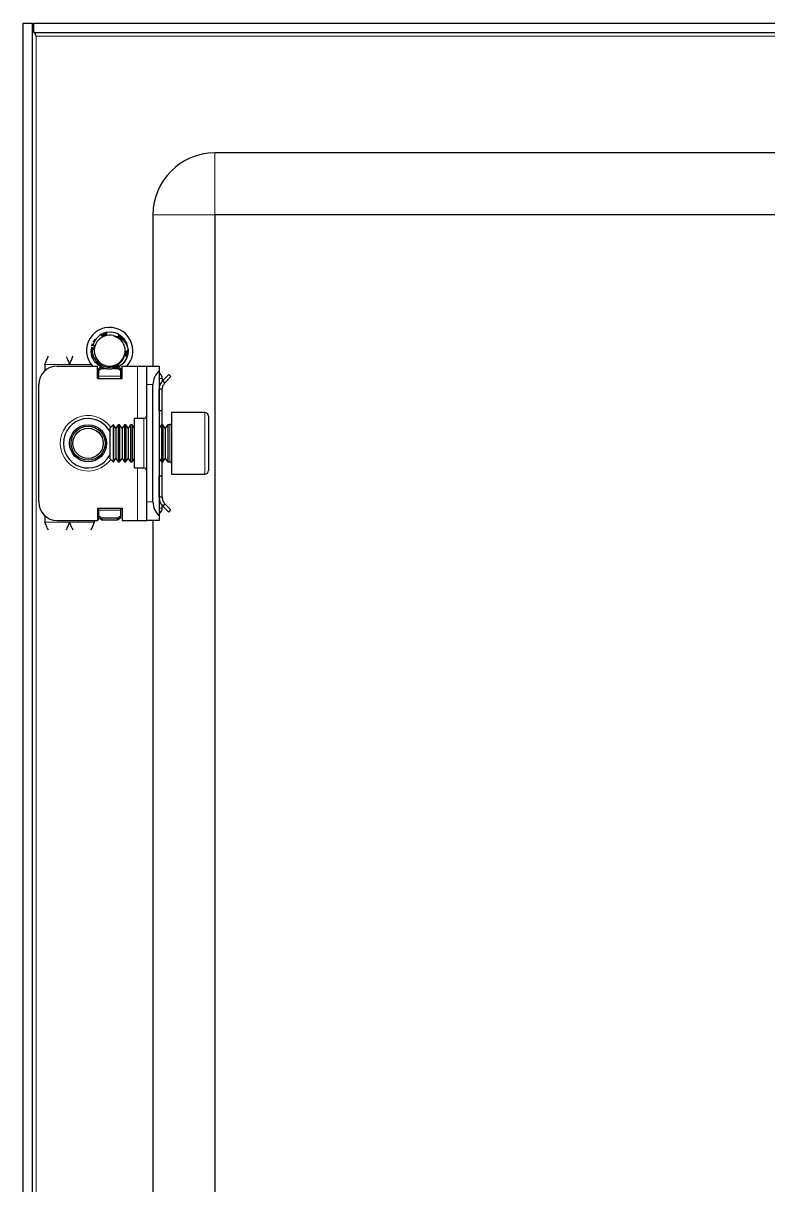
# Model space of a CAD drawing. Header units: millimetres. Extents: x 233 to 1212, y -851 to 1304.
# Drawn here: x 965.5 to 1086, y 1032.6 to 1220.6 of the extents above; entities that cross this region are included whole.
import ezdxf

# ---------------------------------------------------------------- set-up
doc = ezdxf.new("R2010")
doc.units = ezdxf.units.MM

msp = doc.modelspace()

# ---------------------------------------------------------------- linework, layer by layer
at = {"color": 7, "linetype": 'Continuous', "lineweight": 25}
for p, q in [((965.45, -740.39), (965.45, 1220.61)), ((965.45, 1220.61), (966.95, 1220.61)), ((966.95, -740.39), (966.95, 1220.61)), ((967.15, 1219.11), (967.15, 1220.61)), ((967.15, 1220.61), (1209.75, 1220.61)), ((967.15, 1219.11), (1209.75, 1219.11)), ((1180.45, 1199.61), (996.45, 1199.61)), ((986.45, 1189.61), (986.45, 1165.11)), ((996.45, 1189.61), (996.45, -709.39)), ((1180.45, 1189.61), (996.45, 1189.61)), ((977.83, 1170.14), (978.03, 1170.25)), ((978, 1170.24), (977.96, 1170.22)), ((978.01, 1170.17), (977.96, 1170.22)), ((978, 1170.24), (978.23, 1170.32)), ((978.19, 1170.33), (978.14, 1170.31)), ((978.38, 1170.42), (978.33, 1170.4)), ((978.38, 1170.42), (978.6, 1170.49)), ((978.57, 1170.48), (978.52, 1170.47)), ((978.76, 1170.53), (978.71, 1170.52)), ((979.65, 1170.61), (978.9, 1170.54)), ((981.15, 1170.09), (981.1, 1170.12)), ((981.31, 1169.97), (981.27, 1170)), ((981.47, 1169.83), (981.43, 1169.87)), ((981.61, 1169.69), (981.58, 1169.73)), ((981.61, 1169.69), (981.73, 1169.56)), ((976.45, 1167.71), (976.48, 1167.96)), ((976.47, 1167.91), (976.46, 1167.86)), ((976.49, 1168.12), (976.49, 1168.07)), ((976.53, 1168.32), (976.61, 1168.55)), ((976.59, 1168.51), (976.57, 1168.46)), ((981.72, 1169.57), (981.71, 1169.59)), ((981.74, 1168.48), (981.91, 1168.07)), ((976.45, 1167.5), (976.48, 1167.74)), ((976.45, 1167.71), (976.45, 1167.66)), ((976.45, 1167.5), (976.45, 1167.45)), ((976.47, 1167.3), (976.47, 1167.26)), ((976.49, 1167.11), (976.5, 1167.07)), ((976.53, 1166.93), (976.54, 1166.89)), ((976.58, 1166.75), (976.59, 1166.71)), ((976.64, 1166.58), (976.64, 1166.57)), ((982.22, 1166.5), (982.12, 1166.31)), ((982.23, 1166.49), (982.13, 1166.31)), ((982.29, 1166.63), (982.3, 1166.68)), ((982.34, 1166.81), (982.35, 1166.86)), ((982.44, 1167.42), (982.38, 1167.11)), ((982.39, 1167.01), (982.4, 1167.06)), ((982.42, 1167.21), (982.43, 1167.26)), ((982.44, 1167.42), (982.45, 1167.47)), ((982.45, 1167.61), (982.45, 1167.61)), ((968.95, 1165.36), (968.95, 1164.35)), ((970.95, 1165.11), (977.45, 1165.11)), ((977.22, 1165.6), (977.26, 1165.57)), ((977.36, 1165.46), (977.39, 1165.43)), ((977.45, 1163.11), (977.45, 1165.11)), ((977.65, 1164.32), (977.45, 1164.44)), ((977.67, 1165.2), (977.46, 1165.38)), ((977.51, 1165.33), (977.55, 1165.3)), ((977.65, 1163.11), (977.65, 1164.32)), ((977.67, 1165.2), (977.71, 1165.17)), ((977.7, 1164.74), (978.04, 1164.98)), ((978.2, 1164.74), (977.7, 1164.38)), ((977.7, 1164.38), (977.7, 1164.74)), ((977.7, 1163.47), (977.7, 1164.38)), ((977.84, 1165.08), (977.88, 1165.06)), ((978.02, 1164.98), (977.88, 1165.09)), ((978.02, 1164.98), (978.06, 1164.96)), ((978.2, 1164.74), (978.6, 1164.74)), ((978.37, 1164.81), (978.42, 1164.8)), ((978.55, 1164.75), (978.6, 1164.74)), ((978.73, 1164.7), (978.77, 1164.69)), ((979.9, 1164.65), (979.72, 1164.63)), ((980.05, 1164.67), (980.09, 1164.68)), ((980.29, 1164.74), (980.7, 1164.74)), ((981.2, 1164.38), (980.7, 1164.74)), ((980.79, 1165.02), (981.2, 1164.74)), ((981.2, 1164.74), (981.2, 1164.38)), ((981.45, 1164.44), (981.2, 1164.3)), ((981.2, 1164.38), (981.2, 1163.47)), ((981.45, 1163.11), (981.45, 1165.11)), ((981.45, 1165.11), (983.95, 1165.11)), ((981.69, 1165.68), (981.57, 1165.49)), ((983.95, 1165.11), (985.45, 1165.11)), ((985.45, 1165.11), (987.45, 1165.11)), ((985.45, 1162.11), (985.45, 1165.11)), ((987.45, 1165.11), (987.45, 1164.35)), ((987.45, 1164.35), (987.45, 1140.88)), ((987.45, 1164.03), (987.66, 1163.82)), ((977.45, 1163.11), (981.45, 1163.11)), ((977.7, 1163.11), (977.7, 1163.47)), ((981.2, 1163.47), (981.2, 1163.11)), ((987.95, 1163.11), (987.95, 1162.65)), ((988.04, 1162.78), (989.01, 1163.75)), ((988.39, 1162.42), (988.04, 1162.78)), ((988.39, 1162.42), (989.36, 1163.4)), ((989.01, 1163.75), (989.36, 1163.4)), ((967.95, 1143.11), (967.95, 1162.11)), ((985.45, 1143.11), (985.45, 1162.11)), ((986.45, 1143.11), (986.45, 1162.11)), ((987.95, 1161.36), (987.45, 1161.36)), ((987.45, 1157.86), (987.45, 1161.36)), ((987.95, 1157.86), (987.95, 1161.36)), ((984.95, 1156.61), (983.45, 1156.61)), ((983.45, 1148.61), (983.45, 1156.61)), ((987.95, 1157.86), (987.45, 1157.86)), ((987.95, 1155.61), (987.95, 1157.86)), ((994.85, 1157.61), (989.45, 1157.61)), ((989.45, 1157.61), (989.45, 1149.92)), ((995.45, 1157.01), (995.45, 1150.24)), ((980, 1155.61), (979.45, 1155.06)), ((979.45, 1155.06), (979.45, 1151.3)), ((980.06, 1155.61), (980, 1155.61)), ((980, 1155.61), (980, 1151)), ((980.45, 1155.06), (980.06, 1155.61)), ((980.06, 1155.61), (980.06, 1155.14)), ((980.06, 1155.14), (980.06, 1149.61)), ((980.84, 1155.61), (980.45, 1155.06)), ((980.45, 1155.06), (980.45, 1154.67)), ((980.45, 1154.67), (980.45, 1150.17)), ((981.06, 1155.61), (980.84, 1155.61)), ((980.84, 1155.61), (980.84, 1155.14)), ((980.84, 1155.14), (980.84, 1149.61)), ((981.45, 1155.06), (981.06, 1155.61)), ((981.06, 1155.61), (981.06, 1155.14)), ((981.06, 1155.14), (981.06, 1149.61)), ((981.84, 1155.61), (981.45, 1155.06)), ((981.45, 1155.06), (981.45, 1154.67)), ((981.45, 1154.67), (981.45, 1150.17)), ((982.06, 1155.61), (981.84, 1155.61)), ((981.84, 1155.61), (981.84, 1155.14)), ((981.84, 1155.14), (981.84, 1149.61)), ((982.45, 1155.06), (982.06, 1155.61)), ((982.06, 1155.61), (982.06, 1155.14)), ((982.06, 1155.14), (982.06, 1149.61)), ((982.84, 1155.61), (982.45, 1155.06)), ((982.45, 1155.06), (982.45, 1154.67)), ((982.45, 1154.67), (982.45, 1150.17)), ((983.06, 1155.61), (982.84, 1155.61)), ((982.84, 1155.61), (982.84, 1155.14)), ((982.84, 1155.14), (982.84, 1149.61)), ((983.45, 1155.06), (983.06, 1155.61)), ((983.06, 1155.61), (983.06, 1155.14)), ((983.06, 1155.14), (983.06, 1149.61)), ((987.84, 1155.61), (987.45, 1155.06)), ((988.06, 1155.61), (987.84, 1155.61)), ((987.84, 1155.61), (987.84, 1155.14)), ((987.84, 1155.14), (987.84, 1149.61)), ((988.45, 1155.06), (988.06, 1155.61)), ((988.06, 1155.61), (988.06, 1155.14)), ((988.06, 1155.14), (988.06, 1149.61)), ((988.84, 1155.61), (988.45, 1155.06)), ((988.45, 1155.06), (988.45, 1154.67)), ((988.45, 1154.67), (988.45, 1150.17)), ((989.2, 1155.61), (988.84, 1155.61)), ((988.84, 1155.61), (988.84, 1155.14)), ((988.84, 1155.14), (988.84, 1149.61)), ((979.45, 1151.3), (979.45, 1150.17)), ((980, 1151), (980, 1149.61)), ((979.45, 1150.17), (980, 1149.61)), ((980, 1149.61), (980.06, 1149.61)), ((980.06, 1149.61), (980.45, 1150.17)), ((980.45, 1150.17), (980.84, 1149.61)), ((980.84, 1149.61), (981.06, 1149.61)), ((981.06, 1149.61), (981.45, 1150.17)), ((981.45, 1150.17), (981.84, 1149.61)), ((981.84, 1149.61), (982.06, 1149.61)), ((982.06, 1149.61), (982.45, 1150.17)), ((982.45, 1150.17), (982.84, 1149.61)), ((982.84, 1149.61), (983.06, 1149.61)), ((983.06, 1149.61), (983.45, 1150.17)), ((987.45, 1150.17), (987.84, 1149.61)), ((987.84, 1149.61), (988.06, 1149.61)), ((987.95, 1147.36), (987.95, 1149.61)), ((988.06, 1149.61), (988.45, 1150.17)), ((988.45, 1150.17), (988.84, 1149.61)), ((988.84, 1149.61), (989.2, 1149.61)), ((989.45, 1149.92), (989.45, 1147.61)), ((995.45, 1150.24), (995.45, 1148.21)), ((983.45, 1148.61), (984.95, 1148.61)), ((987.45, 1147.36), (987.95, 1147.36)), ((987.45, 1143.86), (987.45, 1147.36)), ((987.95, 1143.86), (987.95, 1147.36)), ((989.45, 1147.61), (994.85, 1147.61)), ((987.95, 1143.86), (987.45, 1143.86)), ((977.45, 1142.11), (977.45, 1140.11)), ((977.45, 1142.11), (981.45, 1142.11)), ((977.65, 1140.23), (977.65, 1142.11)), ((977.7, 1141.76), (977.7, 1142.11)), ((977.7, 1140.85), (977.7, 1141.76)), ((981.2, 1142.11), (981.2, 1141.76)), ((981.2, 1141.76), (981.2, 1140.85)), ((981.45, 1142.11), (981.45, 1140.11)), ((985.45, 1140.11), (985.45, 1143.11)), ((987.95, 1142.11), (987.95, 1142.51)), ((988.39, 1142.8), (988.04, 1142.45)), ((988.04, 1142.45), (989.01, 1141.47)), ((988.39, 1142.8), (989.36, 1141.83)), ((989.01, 1141.47), (989.36, 1141.83)), ((968.95, 1140.88), (968.95, 1139.86)), ((970.95, 1140.11), (977.45, 1140.11)), ((976.95, 1140.11), (976.95, 1139.86)), ((977.45, 1140.23), (977.65, 1140.23)), ((977.7, 1140.49), (977.7, 1140.85)), ((977.7, 1140.85), (978.2, 1140.49)), ((978.2, 1140.14), (977.7, 1140.49)), ((978.2, 1140.49), (978.2, 1140.14)), ((980.7, 1140.49), (978.2, 1140.49)), ((980.7, 1140.14), (978.2, 1140.14)), ((980.7, 1140.49), (981.2, 1140.85)), ((980.7, 1140.14), (980.7, 1140.49)), ((981.2, 1140.49), (980.7, 1140.14)), ((981.2, 1140.85), (981.2, 1140.49)), ((981.45, 1140.11), (983.95, 1140.11)), ((983.95, 1140.11), (985.45, 1140.11)), ((987.45, 1140.11), (985.45, 1140.11)), ((986.45, 1140.11), (986.45, 565.11)), ((987.66, 1141.41), (987.45, 1141.2)), ((987.45, 1140.88), (987.45, 1140.11))]:
    msp.add_line(p, q, dxfattribs=at)
at = {"color": 8, "linetype": 'Continuous', "lineweight": 18}
for p, q in [((967.55, -738.29), (967.55, 1218.51)), ((967.55, 1218.51), (1209.35, 1218.51)), ((996.45, 1189.61), (996.45, 1199.61)), ((996.45, 1189.61), (986.45, 1189.61)), ((968.95, 1165.36), (972.95, 1165.36)), ((972.95, 1165.36), (976.45, 1165.36)), ((983.95, 1156.61), (983.95, 1165.11)), ((981.2, 1163.47), (977.7, 1163.47)), ((987.45, 1163.61), (987.66, 1163.82)), ((987.45, 1163.11), (987.95, 1163.11)), ((986.45, 1162.11), (985.45, 1162.11)), ((984.95, 1148.61), (984.95, 1156.61)), ((994.85, 1149.92), (994.85, 1157.61)), ((989.2, 1149.61), (989.2, 1155.61)), ((994.85, 1147.61), (994.85, 1149.92)), ((983.95, 1140.11), (983.95, 1148.61)), ((977.7, 1141.76), (981.2, 1141.76)), ((985.45, 1143.11), (986.45, 1143.11)), ((987.45, 1142.11), (987.95, 1142.11)), ((987.45, 1141.61), (987.66, 1141.41)), ((968.95, 1139.86), (972.95, 1139.86)), ((976.95, 1139.86), (972.95, 1139.86))]:
    msp.add_line(p, q, dxfattribs=at)
at = {"color": 7, "linetype": 'Continuous', "lineweight": 25}
for radius in [3, 2.76, 2.45]:
    msp.add_circle((975.95, 1152.61), radius, dxfattribs=at)
for centre, radius, start, end in [((996.45, 1189.61), 10, 90, 180), ((979.45, 1167.61), 3.75, 0, 221.8103), ((979.45, 1167.61), 2.5, 108.5944, 168.5944), ((979.45, 1167.61), 2.5, 75.8881, 108.5944), ((979.45, 1167.61), 3, 59.9286, 86.2193), ((979.45, 1167.61), 2.5, 168.5944, 228.5944), ((979.45, 1167.61), 3, 360, 40.7437), ((979.45, 1167.61), 2.5, 348.5944, 10.5165), ((979.45, 1167.61), 2.5, 288.5944, 348.5944), ((979.45, 1167.61), 3.75, 318.1897, 0), ((970.95, 1162.11), 3, 90, 180), ((979.45, 1167.61), 2.5, 228.5944, 288.5944), ((989.45, 1162.11), 3, 131.8103, 180), ((986.95, 1163.11), 1, 360, 45), ((975.95, 1152.61), 4, 90, 331.045), ((975.95, 1152.61), 4, 28.955, 90), ((984.95, 1157.11), 0.5, 270, 0), ((994.85, 1157.01), 0.6, 0, 90), ((989.2, 1155.86), 0.25, 270, 0), ((989.2, 1149.36), 0.25, 360, 90), ((984.95, 1148.11), 0.5, 360, 90), ((994.85, 1148.21), 0.6, 270, 360), ((970.95, 1143.11), 3, 180, 270), ((989.45, 1143.11), 3, 180, 228.1897), ((986.95, 1142.11), 1, 315, 0)]:
    msp.add_arc(centre, radius, start, end, dxfattribs=at)
at = {"color": 8, "linetype": 'Continuous', "lineweight": 18}
for start, end in [(35.4622, 270), (270, 324.5378)]:
    msp.add_arc((975.95, 1152.61), 4.5, start, end, dxfattribs=at)
at = {"color": 7, "linetype": 'Continuous', "lineweight": 25}
for points, knots in [([(967.15, 1219.5), (967.14, 1219.54), (967, 1219.91), (966.97, 1220.28), (966.95, 1220.61)], [0, 0, 0, 0, 0.09093, 1, 1, 1, 1]), ([(967.55, 1218.51), (967.46, 1218.7), (967.37, 1218.9), (967.3, 1219.1), (967.29, 1219.11)], [0, 0, 0, 0, 0.9083608, 1, 1, 1, 1]), ([(977.99, 1170.17), (977.91, 1170.12), (977.57, 1169.89), (977.08, 1169.38), (976.85, 1168.83), (976.75, 1168.58)], [0, 0, 0, 0, 0.128781, 0.613629, 1, 1, 1, 1]), ([(978.65, 1169.98), (978.64, 1169.98), (978.59, 1169.96), (978.51, 1169.95), (978.42, 1169.95), (978.33, 1169.97), (978.24, 1169.99), (978.16, 1170.03), (978.08, 1170.07), (978.03, 1170.12), (978, 1170.16), (977.99, 1170.17)], [0, 0, 0, 0, 0.0429601, 0.1733, 0.2742626, 0.4010814, 0.5277159, 0.6542588, 0.7807587, 0.9368521, 1, 1, 1, 1]), ([(978, 1170.24), (978.03, 1170.22), (978.09, 1170.18), (978.16, 1170.11), (978.2, 1170.05), (978.22, 1170.01), (978.22, 1170)], [0, 0, 0, 0, 0.3195142, 0.6084926, 0.891527, 1, 1, 1, 1]), ([(978.3, 1169.98), (978.3, 1169.98), (978.3, 1170.01), (978.28, 1170.08), (978.25, 1170.17), (978.2, 1170.25), (978.16, 1170.29), (978.14, 1170.31)], [0, 0, 0, 0, 0.00279, 0.269575, 0.536371, 0.765499, 1, 1, 1, 1]), ([(978.19, 1170.33), (978.21, 1170.31), (978.27, 1170.27), (978.33, 1170.19), (978.37, 1170.11), (978.4, 1170.03), (978.4, 1169.98), (978.41, 1169.96)], [0, 0, 0, 0, 0.234253, 0.442787, 0.646465, 0.841043, 1, 1, 1, 1]), ([(978.44, 1169.95), (978.44, 1169.98), (978.45, 1170.05), (978.44, 1170.14), (978.42, 1170.24), (978.38, 1170.32), (978.35, 1170.37), (978.33, 1170.4)], [0, 0, 0, 0, 0.181695, 0.396783, 0.61186, 0.803681, 1, 1, 1, 1]), ([(978.38, 1170.42), (978.4, 1170.39), (978.45, 1170.34), (978.5, 1170.26), (978.54, 1170.18), (978.55, 1170.09), (978.55, 1170.02), (978.54, 1169.98), (978.54, 1169.96)], [0, 0, 0, 0, 0.208724, 0.39105, 0.568219, 0.73683, 0.894853, 1, 1, 1, 1]), ([(978.56, 1169.96), (978.56, 1169.97), (978.58, 1170.01), (978.6, 1170.08), (978.61, 1170.18), (978.6, 1170.28), (978.57, 1170.38), (978.54, 1170.44), (978.52, 1170.47)], [0, 0, 0, 0, 0.043388, 0.23288, 0.422274, 0.611632, 0.803279, 1, 1, 1, 1]), ([(978.57, 1170.48), (978.59, 1170.45), (978.63, 1170.4), (978.67, 1170.31), (978.69, 1170.23), (978.69, 1170.15), (978.68, 1170.07), (978.67, 1170.02), (978.65, 1169.99), (978.64, 1169.98)], [0, 0, 0, 0, 0.198483, 0.367712, 0.531083, 0.685778, 0.830503, 0.965152, 1, 1, 1, 1]), ([(978.9, 1170.54), (978.91, 1170.52), (978.93, 1170.47), (978.95, 1170.4), (978.95, 1170.32), (978.93, 1170.24), (978.89, 1170.16), (978.83, 1170.08), (978.74, 1170.02), (978.68, 1169.99), (978.65, 1169.98)], [0, 0, 0, 0, 0.098631, 0.238541, 0.378532, 0.49895, 0.601027, 0.777401, 0.9101, 1, 1, 1, 1]), ([(978.67, 1170), (978.68, 1170.02), (978.71, 1170.07), (978.74, 1170.16), (978.76, 1170.26), (978.76, 1170.39), (978.73, 1170.47), (978.71, 1170.52)], [0, 0, 0, 0, 0.13286, 0.29106, 0.491007, 0.69089, 1, 1, 1, 1]), ([(978.76, 1170.53), (978.77, 1170.51), (978.8, 1170.46), (978.83, 1170.37), (978.84, 1170.29), (978.83, 1170.21), (978.8, 1170.12), (978.76, 1170.06), (978.73, 1170.02)], [0, 0, 0, 0, 0.16279, 0.324686, 0.479688, 0.626058, 0.76302, 1, 1, 1, 1]), ([(978.75, 1170.03), (978.76, 1170.04), (978.79, 1170.06), (978.82, 1170.12), (978.87, 1170.2), (978.9, 1170.29), (978.91, 1170.38), (978.91, 1170.47), (978.91, 1170.52), (978.9, 1170.54)], [0, 0, 0, 0, 0.036757, 0.196192, 0.355485, 0.51469, 0.719746, 0.882005, 1, 1, 1, 1]), ([(980.06, 1170.04), (980.34, 1169.99), (980.64, 1169.93), (980.91, 1169.8), (980.92, 1169.8)], [0, 0, 0, 0, 0.965671, 1, 1, 1, 1]), ([(980.06, 1170.04), (980.15, 1170), (980.29, 1169.94), (980.42, 1169.87), (980.46, 1169.85)], [0, 0, 0, 0, 0.681733, 1, 1, 1, 1]), ([(980.46, 1169.85), (980.53, 1169.81), (980.85, 1169.65), (981.37, 1169.24), (981.62, 1168.73), (981.74, 1168.48)], [0, 0, 0, 0, 0.130652, 0.560007, 1, 1, 1, 1]), ([(980.92, 1169.8), (980.91, 1169.82), (980.9, 1169.86), (980.89, 1169.94), (980.9, 1170.03), (980.91, 1170.12), (980.94, 1170.18), (980.95, 1170.21)], [0, 0, 0, 0, 0.113604, 0.31095, 0.508229, 0.75166, 1, 1, 1, 1]), ([(980.97, 1170.2), (980.97, 1170.16), (980.97, 1170.09), (980.94, 1170), (980.92, 1169.94), (980.9, 1169.91), (980.9, 1169.91)], [0, 0, 0, 0, 0.357139, 0.680979, 0.998183, 1, 1, 1, 1]), ([(980.91, 1169.82), (980.93, 1169.84), (980.98, 1169.88), (981.03, 1169.95), (981.08, 1170.03), (981.1, 1170.09), (981.1, 1170.12)], [0, 0, 0, 0, 0.228254, 0.510351, 0.752319, 1, 1, 1, 1]), ([(981.52, 1169.4), (981.5, 1169.39), (981.46, 1169.38), (981.37, 1169.37), (981.27, 1169.39), (981.18, 1169.43), (981.11, 1169.48), (981.02, 1169.56), (980.95, 1169.68), (980.93, 1169.76), (980.92, 1169.8)], [0, 0, 0, 0, 0.073646, 0.169563, 0.351373, 0.438893, 0.519676, 0.682906, 0.8512, 1, 1, 1, 1]), ([(981.15, 1170.09), (981.14, 1170.05), (981.13, 1169.98), (981.1, 1169.89), (981.05, 1169.81), (981, 1169.75), (980.96, 1169.72), (980.94, 1169.71)], [0, 0, 0, 0, 0.240212, 0.454711, 0.664287, 0.864517, 1, 1, 1, 1]), ([(980.96, 1169.68), (980.98, 1169.69), (981.04, 1169.71), (981.12, 1169.77), (981.19, 1169.84), (981.24, 1169.91), (981.26, 1169.97), (981.27, 1170)], [0, 0, 0, 0, 0.172104, 0.391099, 0.610089, 0.802801, 1, 1, 1, 1]), ([(981.31, 1169.97), (981.3, 1169.93), (981.29, 1169.86), (981.25, 1169.78), (981.19, 1169.71), (981.13, 1169.65), (981.07, 1169.61), (981.02, 1169.6), (981.01, 1169.6)], [0, 0, 0, 0, 0.209239, 0.392702, 0.571062, 0.740844, 0.899958, 1, 1, 1, 1]), ([(981.02, 1169.57), (981.03, 1169.57), (981.07, 1169.58), (981.15, 1169.61), (981.24, 1169.65), (981.32, 1169.71), (981.38, 1169.78), (981.42, 1169.84), (981.43, 1169.87)], [0, 0, 0, 0, 0.0505, 0.241124, 0.431653, 0.622154, 0.808692, 1, 1, 1, 1]), ([(981.47, 1169.83), (981.46, 1169.8), (981.43, 1169.74), (981.38, 1169.66), (981.32, 1169.6), (981.25, 1169.55), (981.17, 1169.52), (981.12, 1169.51), (981.09, 1169.51), (981.08, 1169.51)], [0, 0, 0, 0, 0.198035, 0.367663, 0.531495, 0.686664, 0.831818, 0.981917, 1, 1, 1, 1]), ([(981.1, 1169.49), (981.1, 1169.49), (981.14, 1169.49), (981.2, 1169.5), (981.29, 1169.52), (981.37, 1169.55), (981.45, 1169.6), (981.52, 1169.65), (981.56, 1169.7), (981.58, 1169.73)], [0, 0, 0, 0, 0.018281, 0.175639, 0.332896, 0.490097, 0.647274, 0.821632, 1, 1, 1, 1]), ([(981.61, 1169.69), (981.6, 1169.67), (981.57, 1169.62), (981.51, 1169.55), (981.44, 1169.5), (981.37, 1169.46), (981.3, 1169.45), (981.22, 1169.44), (981.17, 1169.45), (981.15, 1169.45)], [0, 0, 0, 0, 0.159446, 0.318034, 0.469983, 0.61348, 0.747649, 0.872856, 1, 1, 1, 1]), ([(976.45, 1167.71), (976.48, 1167.72), (976.55, 1167.75), (976.64, 1167.78), (976.73, 1167.78), (976.78, 1167.77), (976.8, 1167.77)], [0, 0, 0, 0, 0.2937792, 0.5589816, 0.8184942, 1, 1, 1, 1]), ([(976.85, 1167.81), (976.84, 1167.82), (976.8, 1167.84), (976.73, 1167.86), (976.64, 1167.88), (976.55, 1167.88), (976.49, 1167.87), (976.46, 1167.86)], [0, 0, 0, 0, 0.050156, 0.304513, 0.55888, 0.776903, 1, 1, 1, 1]), ([(976.47, 1167.91), (976.5, 1167.93), (976.56, 1167.95), (976.66, 1167.96), (976.75, 1167.96), (976.83, 1167.94), (976.89, 1167.92), (976.91, 1167.9), (976.91, 1167.9)], [0, 0, 0, 0, 0.227908, 0.430276, 0.627707, 0.816134, 0.99284, 1, 1, 1, 1]), ([(976.93, 1167.93), (976.9, 1167.95), (976.85, 1167.99), (976.76, 1168.04), (976.67, 1168.07), (976.58, 1168.08), (976.52, 1168.07), (976.49, 1168.07)], [0, 0, 0, 0, 0.19243, 0.403622, 0.614801, 0.805152, 1, 1, 1, 1]), ([(976.7, 1168.42), (976.69, 1168.43), (976.65, 1168.45), (976.6, 1168.46), (976.57, 1168.46)], [0, 0, 0, 0, 0.329021, 1, 1, 1, 1]), ([(976.58, 1168.44), (976.58, 1168.47), (976.6, 1168.58), (976.65, 1168.68), (976.69, 1168.76)], [0, 0, 0, 0, 0.218168, 1, 1, 1, 1]), ([(976.59, 1168.51), (976.62, 1168.5), (976.67, 1168.5), (976.76, 1168.48), (976.83, 1168.44), (976.9, 1168.39), (976.95, 1168.34), (976.98, 1168.28), (977, 1168.24), (977.01, 1168.22)], [0, 0, 0, 0, 0.164802, 0.328662, 0.485343, 0.633184, 0.771489, 0.900657, 1, 1, 1, 1]), ([(977, 1168.11), (976.99, 1168.08), (976.97, 1168), (976.92, 1167.9), (976.85, 1167.81), (976.78, 1167.75), (976.71, 1167.7), (976.66, 1167.67), (976.62, 1167.66), (976.61, 1167.65)], [0, 0, 0, 0, 0.125166, 0.336769, 0.488675, 0.640371, 0.791962, 0.943503, 1, 1, 1, 1]), ([(976.75, 1168.58), (976.75, 1168.58), (976.78, 1168.57), (976.84, 1168.54), (976.9, 1168.5), (976.94, 1168.44), (976.98, 1168.37), (977.01, 1168.26), (977.01, 1168.17), (977, 1168.12), (977, 1168.11)], [0, 0, 0, 0, 0.022761, 0.192243, 0.346896, 0.477535, 0.588677, 0.783334, 0.968624, 1, 1, 1, 1]), ([(977.02, 1168.18), (977.01, 1168.21), (977, 1168.28), (976.96, 1168.36), (976.91, 1168.44), (976.85, 1168.5), (976.8, 1168.55), (976.76, 1168.57), (976.75, 1168.58)], [0, 0, 0, 0, 0.182737, 0.363423, 0.543947, 0.724373, 0.904747, 1, 1, 1, 1]), ([(976.82, 1169.03), (976.82, 1169.05), (976.89, 1169.23), (977.02, 1169.38), (977.12, 1169.51)], [0, 0, 0, 0, 0.128161, 1, 1, 1, 1]), ([(981.16, 1169.44), (981.19, 1169.44), (981.25, 1169.42), (981.33, 1169.42), (981.41, 1169.43), (981.49, 1169.45), (981.6, 1169.5), (981.67, 1169.56), (981.71, 1169.59)], [0, 0, 0, 0, 0.149407, 0.278563, 0.407661, 0.536722, 0.727045, 1, 1, 1, 1]), ([(981.72, 1169.57), (981.71, 1169.55), (981.67, 1169.5), (981.61, 1169.44), (981.56, 1169.41), (981.52, 1169.4), (981.52, 1169.4)], [0, 0, 0, 0, 0.315056, 0.630194, 0.945514, 1, 1, 1, 1]), ([(981.52, 1169.4), (981.55, 1169.37), (981.79, 1169.15), (982.14, 1168.69), (982.38, 1168.08), (982.43, 1167.73), (982.45, 1167.61)], [0, 0, 0, 0, 0.050685, 0.485619, 0.826643, 1, 1, 1, 1]), ([(981.96, 1167.28), (981.97, 1167.39), (981.98, 1167.65), (981.94, 1167.92), (981.91, 1168.07)], [0, 0, 0, 0, 0.408521, 1, 1, 1, 1]), ([(968.95, 1165.36), (969.05, 1165.61), (969.24, 1166.09), (969.43, 1166.49), (969.52, 1166.69)], [0, 0, 0, 0, 0.502065, 1, 1, 1, 1]), ([(972.38, 1166.68), (972.46, 1166.52), (972.63, 1166.17), (972.82, 1165.68), (972.93, 1165.4), (972.95, 1165.36)], [0, 0, 0, 0, 0.415483, 0.917152, 1, 1, 1, 1]), ([(972.95, 1165.36), (973.05, 1165.61), (973.24, 1166.09), (973.43, 1166.49), (973.52, 1166.69)], [0, 0, 0, 0, 0.502065, 1, 1, 1, 1]), ([(976.68, 1167.68), (976.66, 1167.68), (976.61, 1167.69), (976.53, 1167.68), (976.48, 1167.67), (976.45, 1167.66)], [0, 0, 0, 0, 0.236131, 0.613435, 1, 1, 1, 1]), ([(977.22, 1165.6), (977.1, 1165.75), (976.82, 1166.1), (976.53, 1166.76), (976.48, 1167.27), (976.45, 1167.53)], [0, 0, 0, 0, 0.274163, 0.639603, 1, 1, 1, 1]), ([(976.56, 1166.87), (976.54, 1166.91), (976.48, 1167.06), (976.47, 1167.22), (976.46, 1167.34)], [0, 0, 0, 0, 0.2829098, 1, 1, 1, 1]), ([(976.76, 1166.32), (976.74, 1166.34), (976.65, 1166.48), (976.61, 1166.64), (976.57, 1166.77)], [0, 0, 0, 0, 0.192577, 1, 1, 1, 1]), ([(976.61, 1167.65), (976.62, 1167.58), (976.64, 1167.19), (976.81, 1166.52), (977.18, 1166.04), (977.35, 1165.82)], [0, 0, 0, 0, 0.108003, 0.585763, 1, 1, 1, 1]), ([(977.14, 1165.73), (977.1, 1165.77), (976.96, 1165.91), (976.87, 1166.08), (976.8, 1166.2)], [0, 0, 0, 0, 0.288707, 1, 1, 1, 1]), ([(980.61, 1165.25), (980.67, 1165.29), (981, 1165.47), (981.49, 1165.94), (981.8, 1166.53), (981.89, 1166.87), (981.9, 1166.92)], [0, 0, 0, 0, 0.104785, 0.513079, 0.918136, 1, 1, 1, 1]), ([(982.29, 1166.63), (982.08, 1166.21), (981.76, 1165.56), (981.17, 1165.17), (980.97, 1165.03)], [0, 0, 0, 0, 0.657042, 1, 1, 1, 1]), ([(982, 1166.09), (981.98, 1166.04), (981.88, 1165.74), (981.63, 1165.53), (981.43, 1165.36)], [0, 0, 0, 0, 0.171865, 1, 1, 1, 1]), ([(982.08, 1166.23), (982.05, 1166.16), (981.97, 1165.94), (981.81, 1165.78), (981.7, 1165.68)], [0, 0, 0, 0, 0.333789, 1, 1, 1, 1]), ([(981.9, 1166.92), (981.9, 1166.96), (981.89, 1167.02), (981.9, 1167.09), (981.9, 1167.12)], [0, 0, 0, 0, 0.5444726, 1, 1, 1, 1]), ([(982.34, 1166.81), (982.31, 1166.81), (982.25, 1166.81), (982.16, 1166.83), (982.09, 1166.86), (982.02, 1166.9), (981.96, 1166.95), (981.92, 1167.01), (981.9, 1167.04), (981.89, 1167.06)], [0, 0, 0, 0, 0.165667, 0.330522, 0.488809, 0.638525, 0.778629, 0.909213, 1, 1, 1, 1]), ([(982.29, 1166.63), (982.26, 1166.64), (982.2, 1166.64), (982.12, 1166.68), (982.05, 1166.72), (981.99, 1166.77), (981.95, 1166.83), (981.92, 1166.89), (981.89, 1166.95), (981.89, 1166.98), (981.89, 1166.99)], [0, 0, 0, 0, 0.154027, 0.307095, 0.452862, 0.590123, 0.718565, 0.838856, 0.95247, 1, 1, 1, 1]), ([(981.9, 1167.12), (981.9, 1167.13), (981.91, 1167.17), (981.93, 1167.23), (981.95, 1167.27), (981.96, 1167.28)], [0, 0, 0, 0, 0.157682, 0.80304, 1, 1, 1, 1]), ([(981.92, 1167.12), (981.94, 1167.1), (981.97, 1167.05), (982.03, 1166.99), (982.1, 1166.94), (982.18, 1166.9), (982.27, 1166.87), (982.32, 1166.86), (982.35, 1166.86)], [0, 0, 0, 0, 0.137266, 0.30795, 0.478578, 0.649185, 0.822833, 1, 1, 1, 1]), ([(981.92, 1166.98), (981.93, 1166.96), (981.95, 1166.92), (982, 1166.86), (982.07, 1166.79), (982.15, 1166.73), (982.23, 1166.7), (982.27, 1166.68), (982.3, 1166.68)], [0, 0, 0, 0, 0.076151, 0.276704, 0.47712, 0.677473, 0.837574, 1, 1, 1, 1]), ([(981.93, 1167.26), (981.94, 1167.25), (981.97, 1167.22), (982.03, 1167.16), (982.12, 1167.11), (982.21, 1167.07), (982.3, 1167.05), (982.37, 1167.06), (982.4, 1167.06)], [0, 0, 0, 0, 0.069872, 0.258455, 0.446951, 0.635422, 0.81547, 1, 1, 1, 1]), ([(982.39, 1167.01), (982.35, 1167), (982.29, 1166.99), (982.19, 1166.99), (982.11, 1167.02), (982.03, 1167.05), (981.97, 1167.09), (981.94, 1167.13), (981.93, 1167.14)], [0, 0, 0, 0, 0.208898, 0.388587, 0.562428, 0.727295, 0.881578, 1, 1, 1, 1]), ([(982.42, 1167.21), (982.39, 1167.2), (982.32, 1167.18), (982.23, 1167.17), (982.14, 1167.18), (982.06, 1167.21), (981.99, 1167.24), (981.96, 1167.26), (981.95, 1167.27)], [0, 0, 0, 0, 0.214065, 0.402363, 0.585629, 0.760234, 0.923894, 1, 1, 1, 1]), ([(981.96, 1167.33), (981.97, 1167.34), (981.98, 1167.37), (982.02, 1167.42), (982.08, 1167.48), (982.14, 1167.53), (982.22, 1167.57), (982.3, 1167.6), (982.38, 1167.61), (982.43, 1167.61), (982.45, 1167.61)], [0, 0, 0, 0, 0.060221, 0.18113, 0.301988, 0.42281, 0.589437, 0.75603, 0.87711, 1, 1, 1, 1]), ([(981.99, 1167.37), (982.01, 1167.35), (982.06, 1167.31), (982.15, 1167.28), (982.25, 1167.25), (982.34, 1167.25), (982.4, 1167.26), (982.43, 1167.26)], [0, 0, 0, 0, 0.189173, 0.404697, 0.62022, 0.807935, 1, 1, 1, 1]), ([(982.44, 1167.42), (982.41, 1167.4), (982.35, 1167.37), (982.25, 1167.36), (982.16, 1167.36), (982.08, 1167.37), (982.03, 1167.39), (982.01, 1167.4)], [0, 0, 0, 0, 0.235039, 0.445532, 0.651268, 0.847853, 1, 1, 1, 1]), ([(982.21, 1166.5), (982.2, 1166.44), (982.17, 1166.32), (982.1, 1166.21), (982.07, 1166.15)], [0, 0, 0, 0, 0.462482, 1, 1, 1, 1]), ([(982.09, 1167.49), (982.12, 1167.48), (982.18, 1167.45), (982.27, 1167.44), (982.36, 1167.44), (982.42, 1167.46), (982.45, 1167.47)], [0, 0, 0, 0, 0.237597, 0.516729, 0.755527, 1, 1, 1, 1]), ([(982.45, 1167.62), (982.42, 1167.61), (982.36, 1167.57), (982.26, 1167.55), (982.21, 1167.54), (982.18, 1167.54)], [0, 0, 0, 0, 0.3712256, 0.7088717, 1, 1, 1, 1]), ([(982.39, 1167.01), (982.38, 1166.96), (982.37, 1166.88), (982.33, 1166.8), (982.32, 1166.78)], [0, 0, 0, 0, 0.657988, 1, 1, 1, 1]), ([(982.45, 1167.62), (982.45, 1167.57), (982.45, 1167.49), (982.44, 1167.42), (982.43, 1167.39)], [0, 0, 0, 0, 0.6598587, 1, 1, 1, 1]), ([(977.22, 1165.6), (977.24, 1165.63), (977.27, 1165.68), (977.34, 1165.73), (977.41, 1165.78), (977.48, 1165.81), (977.55, 1165.82), (977.62, 1165.82), (977.66, 1165.81), (977.67, 1165.81)], [0, 0, 0, 0, 0.169226, 0.337427, 0.497935, 0.649179, 0.790582, 0.922688, 1, 1, 1, 1]), ([(977.72, 1165.77), (977.71, 1165.77), (977.64, 1165.77), (977.54, 1165.75), (977.43, 1165.71), (977.34, 1165.65), (977.29, 1165.6), (977.26, 1165.57)], [0, 0, 0, 0, 0.046579, 0.362688, 0.551736, 0.740753, 1, 1, 1, 1]), ([(977.35, 1165.82), (977.36, 1165.82), (977.38, 1165.83), (977.44, 1165.85), (977.52, 1165.86), (977.63, 1165.84), (977.73, 1165.8), (977.78, 1165.75), (977.8, 1165.74)], [0, 0, 0, 0, 0.045866, 0.230744, 0.387461, 0.658246, 0.861978, 1, 1, 1, 1]), ([(977.71, 1165.8), (977.68, 1165.81), (977.62, 1165.83), (977.53, 1165.84), (977.44, 1165.84), (977.38, 1165.82), (977.35, 1165.82)], [0, 0, 0, 0, 0.251795, 0.502165, 0.752314, 1, 1, 1, 1]), ([(977.36, 1165.46), (977.37, 1165.5), (977.4, 1165.56), (977.46, 1165.63), (977.53, 1165.68), (977.6, 1165.72), (977.67, 1165.75), (977.71, 1165.75), (977.74, 1165.75)], [0, 0, 0, 0, 0.211659, 0.390361, 0.562352, 0.724819, 0.876696, 1, 1, 1, 1]), ([(977.84, 1165.7), (977.83, 1165.7), (977.78, 1165.69), (977.71, 1165.67), (977.62, 1165.64), (977.53, 1165.58), (977.45, 1165.52), (977.41, 1165.46), (977.39, 1165.43)], [0, 0, 0, 0, 0.05388, 0.236051, 0.418115, 0.600136, 0.797238, 1, 1, 1, 1]), ([(977.51, 1165.33), (977.52, 1165.36), (977.54, 1165.43), (977.59, 1165.51), (977.64, 1165.58), (977.71, 1165.63), (977.78, 1165.67), (977.83, 1165.67), (977.85, 1165.68)], [0, 0, 0, 0, 0.203485, 0.379971, 0.551008, 0.713426, 0.865499, 1, 1, 1, 1]), ([(977.91, 1165.61), (977.91, 1165.61), (977.87, 1165.6), (977.81, 1165.57), (977.72, 1165.52), (977.65, 1165.45), (977.59, 1165.38), (977.56, 1165.32), (977.55, 1165.3)], [0, 0, 0, 0, 0.002693, 0.20821, 0.413641, 0.619057, 0.807274, 1, 1, 1, 1]), ([(977.67, 1165.2), (977.68, 1165.23), (977.69, 1165.3), (977.73, 1165.39), (977.78, 1165.47), (977.84, 1165.53), (977.89, 1165.57), (977.92, 1165.58), (977.92, 1165.58)], [0, 0, 0, 0, 0.2228312, 0.4200991, 0.6124087, 0.7958503, 0.9678945, 1, 1, 1, 1]), ([(977.97, 1165.48), (977.96, 1165.48), (977.91, 1165.45), (977.85, 1165.4), (977.79, 1165.33), (977.74, 1165.25), (977.72, 1165.2), (977.71, 1165.17)], [0, 0, 0, 0, 0.084965, 0.329338, 0.573716, 0.784411, 1, 1, 1, 1]), ([(977.8, 1165.74), (977.81, 1165.73), (977.84, 1165.7), (977.89, 1165.63), (977.94, 1165.55), (977.98, 1165.47), (978, 1165.38), (978, 1165.32), (978.01, 1165.29)], [0, 0, 0, 0, 0.066273, 0.267344, 0.423096, 0.618734, 0.814089, 1, 1, 1, 1]), ([(977.84, 1165.08), (977.84, 1165.12), (977.85, 1165.19), (977.88, 1165.28), (977.92, 1165.36), (977.96, 1165.41), (977.98, 1165.43), (977.98, 1165.43)], [0, 0, 0, 0, 0.275174, 0.522846, 0.765225, 0.99702, 1, 1, 1, 1]), ([(978, 1165.29), (977.98, 1165.27), (977.94, 1165.22), (977.9, 1165.14), (977.89, 1165.08), (977.88, 1165.06)], [0, 0, 0, 0, 0.351509, 0.671861, 1, 1, 1, 1]), ([(978.08, 1165.27), (978.08, 1165.26), (978.08, 1165.23), (978.08, 1165.17), (978.05, 1165.08), (978.02, 1165.02), (978, 1164.99)], [0, 0, 0, 0, 0.058255, 0.305509, 0.64716, 1, 1, 1, 1]), ([(980.05, 1164.67), (980.02, 1164.67), (979.7, 1164.61), (979.06, 1164.6), (978.4, 1164.78), (978.07, 1164.95), (978, 1164.99)], [0, 0, 0, 0, 0.044285, 0.46488, 0.894202, 1, 1, 1, 1]), ([(978.01, 1165.29), (978.07, 1165.26), (978.4, 1165.08), (979.06, 1164.9), (979.69, 1164.94), (979.98, 1165.01), (979.98, 1165.01)], [0, 0, 0, 0, 0.102158, 0.551599, 0.99962, 1, 1, 1, 1]), ([(978.02, 1164.98), (978.02, 1165.01), (978.02, 1165.08), (978.04, 1165.18), (978.07, 1165.23), (978.08, 1165.26)], [0, 0, 0, 0, 0.371432, 0.710618, 1, 1, 1, 1]), ([(978.93, 1164.68), (978.89, 1164.68), (978.75, 1164.68), (978.61, 1164.73), (978.52, 1164.76)], [0, 0, 0, 0, 0.317385, 1, 1, 1, 1]), ([(979.62, 1164.64), (979.55, 1164.63), (979.38, 1164.6), (979.21, 1164.62), (979.11, 1164.63)], [0, 0, 0, 0, 0.399625, 1, 1, 1, 1]), ([(979.98, 1165.01), (979.99, 1165.03), (980.01, 1165.08), (980.07, 1165.15), (980.16, 1165.21), (980.22, 1165.24), (980.25, 1165.24)], [0, 0, 0, 0, 0.153621, 0.528305, 0.811762, 1, 1, 1, 1]), ([(980.13, 1165.18), (980.1, 1165.16), (980.05, 1165.12), (980.01, 1165.06), (979.99, 1165.02), (979.98, 1165.01)], [0, 0, 0, 0, 0.41332, 0.833507, 1, 1, 1, 1]), ([(980.05, 1164.67), (980.04, 1164.7), (980.01, 1164.75), (980, 1164.84), (980, 1164.92), (980.01, 1165), (980.04, 1165.09), (980.09, 1165.14), (980.12, 1165.18)], [0, 0, 0, 0, 0.162579, 0.32416, 0.478216, 0.623372, 0.759205, 1, 1, 1, 1]), ([(980.16, 1165.18), (980.16, 1165.18), (980.13, 1165.13), (980.09, 1165.05), (980.07, 1164.93), (980.06, 1164.85), (980.07, 1164.76), (980.09, 1164.71), (980.09, 1164.68)], [0, 0, 0, 0, 0.001313, 0.309582, 0.493731, 0.677835, 0.837663, 1, 1, 1, 1]), ([(980.24, 1164.72), (980.22, 1164.75), (980.18, 1164.8), (980.15, 1164.89), (980.14, 1164.97), (980.14, 1165.06), (980.16, 1165.13), (980.18, 1165.19), (980.2, 1165.22), (980.21, 1165.23)], [0, 0, 0, 0, 0.1954613, 0.3596487, 0.5176065, 0.6667879, 0.8062679, 0.9362427, 1, 1, 1, 1]), ([(980.28, 1165.23), (980.26, 1165.21), (980.24, 1165.15), (980.22, 1165.07), (980.22, 1164.98), (980.23, 1164.86), (980.26, 1164.78), (980.28, 1164.73)], [0, 0, 0, 0, 0.147065, 0.321231, 0.495346, 0.669443, 1, 1, 1, 1]), ([(980.24, 1164.72), (980.24, 1164.72), (980.26, 1164.72), (980.27, 1164.73), (980.28, 1164.73)], [0, 0, 0, 0, 0.4789775, 1, 1, 1, 1]), ([(980.25, 1165.24), (980.26, 1165.25), (980.31, 1165.26), (980.39, 1165.27), (980.49, 1165.27), (980.56, 1165.27), (980.6, 1165.25), (980.61, 1165.25)], [0, 0, 0, 0, 0.099011, 0.388276, 0.61301, 0.895384, 1, 1, 1, 1]), ([(980.43, 1164.78), (980.4, 1164.8), (980.36, 1164.85), (980.31, 1164.94), (980.29, 1165.02), (980.28, 1165.1), (980.28, 1165.18), (980.29, 1165.22), (980.3, 1165.23)], [0, 0, 0, 0, 0.213002, 0.396975, 0.575181, 0.744364, 0.902779, 1, 1, 1, 1]), ([(980.4, 1165.27), (980.4, 1165.27), (980.38, 1165.23), (980.38, 1165.16), (980.37, 1165.06), (980.39, 1164.96), (980.42, 1164.87), (980.46, 1164.82), (980.47, 1164.79)], [0, 0, 0, 0, 0.019058, 0.219488, 0.419831, 0.620151, 0.807785, 1, 1, 1, 1]), ([(980.62, 1164.85), (980.59, 1164.87), (980.54, 1164.92), (980.48, 1165), (980.45, 1165.08), (980.43, 1165.16), (980.42, 1165.23), (980.43, 1165.26), (980.43, 1165.27)], [0, 0, 0, 0, 0.218347, 0.41099, 0.598711, 0.777744, 0.945667, 1, 1, 1, 1]), ([(980.62, 1164.85), (980.6, 1164.84), (980.54, 1164.82), (980.47, 1164.8), (980.43, 1164.8)], [0, 0, 0, 0, 0.301025, 1, 1, 1, 1]), ([(980.43, 1164.78), (980.43, 1164.78), (980.45, 1164.79), (980.47, 1164.79), (980.47, 1164.79)], [0, 0, 0, 0, 0.4765794, 1, 1, 1, 1]), ([(980.53, 1165.27), (980.53, 1165.25), (980.53, 1165.2), (980.54, 1165.11), (980.57, 1165.02), (980.61, 1164.94), (980.65, 1164.89), (980.67, 1164.87)], [0, 0, 0, 0, 0.114393, 0.350182, 0.585971, 0.790611, 1, 1, 1, 1]), ([(980.81, 1164.94), (980.78, 1164.96), (980.72, 1165), (980.66, 1165.07), (980.61, 1165.15), (980.58, 1165.22), (980.58, 1165.25), (980.58, 1165.26)], [0, 0, 0, 0, 0.260762, 0.494805, 0.723794, 0.94279, 1, 1, 1, 1]), ([(980.62, 1164.85), (980.63, 1164.85), (980.64, 1164.86), (980.66, 1164.87), (980.67, 1164.87)], [0, 0, 0, 0, 0.4764859, 1, 1, 1, 1]), ([(980.63, 1165.3), (980.64, 1165.29), (980.68, 1165.29), (980.75, 1165.26), (980.83, 1165.21), (980.91, 1165.13), (980.95, 1165.07), (980.97, 1165.03)], [0, 0, 0, 0, 0.084477, 0.253367, 0.470159, 0.686909, 1, 1, 1, 1]), ([(980.69, 1165.24), (980.7, 1165.22), (980.71, 1165.17), (980.74, 1165.1), (980.79, 1165.02), (980.83, 1164.98), (980.85, 1164.96)], [0, 0, 0, 0, 0.154183, 0.462567, 0.728091, 1, 1, 1, 1]), ([(980.99, 1165.04), (980.96, 1165.06), (980.9, 1165.09), (980.82, 1165.16), (980.79, 1165.21), (980.77, 1165.24)], [0, 0, 0, 0, 0.362858, 0.693435, 1, 1, 1, 1]), ([(980.81, 1164.94), (980.82, 1164.94), (980.83, 1164.95), (980.84, 1164.96), (980.85, 1164.96)], [0, 0, 0, 0, 0.477867, 1, 1, 1, 1]), ([(980.99, 1165.04), (980.99, 1165.04), (981.01, 1165.05), (981.02, 1165.06), (981.03, 1165.06)], [0, 0, 0, 0, 0.480194, 1, 1, 1, 1]), ([(981.16, 1165.15), (981.14, 1165.14), (981.1, 1165.1), (981.04, 1165.08), (981, 1165.06)], [0, 0, 0, 0, 0.230751, 1, 1, 1, 1]), ([(981.16, 1165.15), (981.16, 1165.15), (981.18, 1165.16), (981.19, 1165.17), (981.19, 1165.17)], [0, 0, 0, 0, 0.482687, 1, 1, 1, 1]), ([(981.31, 1165.26), (981.32, 1165.27), (981.33, 1165.28), (981.34, 1165.29), (981.35, 1165.29)], [0, 0, 0, 0, 0.484546, 1, 1, 1, 1]), ([(981.46, 1165.38), (981.46, 1165.39), (981.47, 1165.4), (981.49, 1165.41), (981.49, 1165.41)], [0, 0, 0, 0, 0.485158, 1, 1, 1, 1]), ([(981.59, 1165.51), (981.6, 1165.52), (981.61, 1165.53), (981.62, 1165.54), (981.62, 1165.54)], [0, 0, 0, 0, 0.4842322, 1, 1, 1, 1]), ([(981.72, 1165.65), (981.72, 1165.65), (981.74, 1165.67), (981.75, 1165.69), (981.76, 1165.7)], [0, 0, 0, 0, 0.296796, 1, 1, 1, 1]), ([(988.04, 1162.78), (987.88, 1162.59), (987.58, 1162.21), (987.46, 1161.68), (987.45, 1161.4), (987.45, 1161.36)], [0, 0, 0, 0, 0.461863, 0.923726, 1, 1, 1, 1]), ([(988.39, 1162.42), (988.27, 1162.27), (988.09, 1162.05), (987.97, 1161.67), (987.96, 1161.47), (987.95, 1161.36)], [0, 0, 0, 0, 0.485042, 0.738404, 1, 1, 1, 1]), ([(987.45, 1143.86), (987.48, 1143.62), (987.53, 1143.14), (987.81, 1142.68), (988.01, 1142.48), (988.04, 1142.45)], [0, 0, 0, 0, 0.4618628, 0.9237257, 1, 1, 1, 1]), ([(987.95, 1143.86), (987.97, 1143.67), (988, 1143.38), (988.19, 1143.03), (988.32, 1142.88), (988.39, 1142.8)], [0, 0, 0, 0, 0.485042, 0.738404, 1, 1, 1, 1]), ([(969.52, 1138.55), (969.44, 1138.71), (969.27, 1139.06), (969.08, 1139.54), (968.97, 1139.82), (968.95, 1139.86)], [0, 0, 0, 0, 0.415483, 0.917152, 1, 1, 1, 1]), ([(972.95, 1139.86), (972.85, 1139.62), (972.66, 1139.13), (972.47, 1138.74), (972.38, 1138.54)], [0, 0, 0, 0, 0.502065, 1, 1, 1, 1]), ([(973.52, 1138.55), (973.44, 1138.71), (973.27, 1139.06), (973.08, 1139.54), (972.97, 1139.82), (972.95, 1139.86)], [0, 0, 0, 0, 0.415483, 0.917152, 1, 1, 1, 1]), ([(976.95, 1139.86), (976.85, 1139.62), (976.66, 1139.13), (976.47, 1138.74), (976.38, 1138.54)], [0, 0, 0, 0, 0.502065, 1, 1, 1, 1])]:
    msp.add_open_spline(points, degree=3, knots=knots, dxfattribs=at)
msp.add_open_spline([(967.15, 1219.11), (967.18, 1219.1), (967.25, 1219.09), (967.35, 1218.95), (967.45, 1218.75), (967.52, 1218.59), (967.55, 1218.51)], degree=3, dxfattribs=at)

doc.saveas('drawing.dxf')
